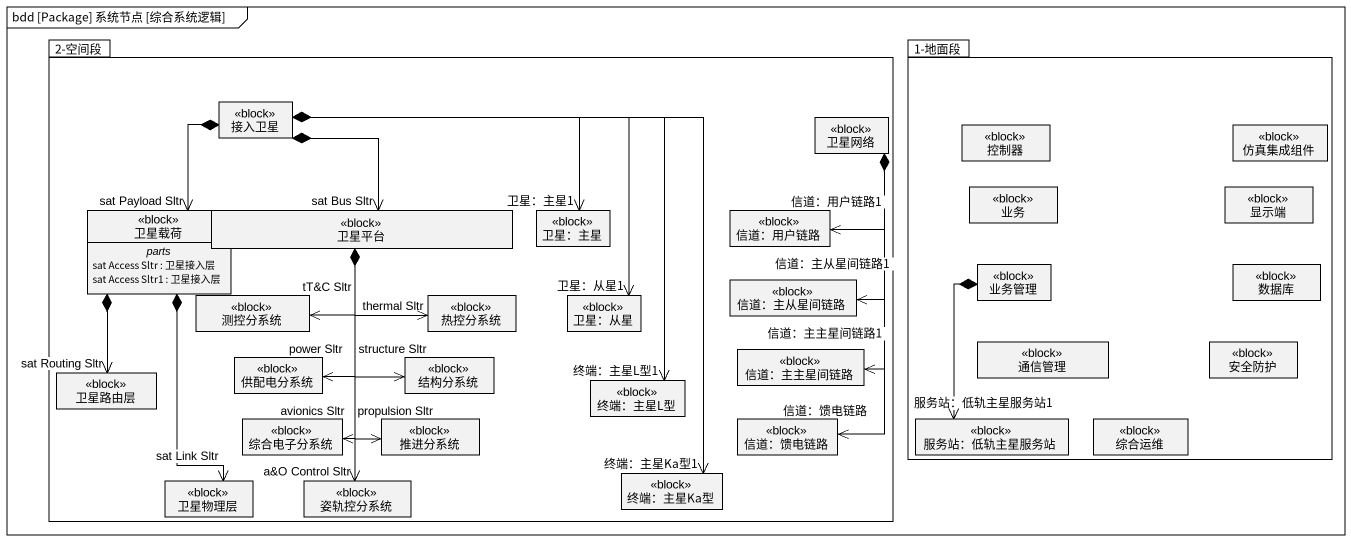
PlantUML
@startuml
mainframe bdd [Package] 系统节点 [综合系统逻辑]
hide circle
hide empty members
package "2-空间段" as p2_空间段 {
  class 接入卫星 <<block>>
  class 卫星网络 <<block>>
  class 卫星载荷 <<block>> {
    -- parts --
    sat Access Sltr : 卫星接入层
    sat Access Sltr1 : 卫星接入层
  }
  class 卫星平台 <<block>>
  class "卫星：主星" as 卫星_主星 <<block>>
  class "信道：用户链路" as 信道_用户链路 <<block>>
  class "信道：主从星间链路" as 信道_主从星间链路 <<block>>
  class 测控分系统 <<block>>
  class 热控分系统 <<block>>
  class "卫星：从星" as 卫星_从星 <<block>>
  class 卫星路由层 <<block>>
  class 供配电分系统 <<block>>
  class 结构分系统 <<block>>
  class "终端：主星L型" as 终端_主星L型 <<block>>
  class "信道：主主星间链路" as 信道_主主星间链路 <<block>>
  class 综合电子分系统 <<block>>
  class 推进分系统 <<block>>
  class "信道：馈电链路" as 信道_馈电链路 <<block>>
  class 卫星物理层 <<block>>
  class 姿轨控分系统 <<block>>
  class "终端：主星Ka型" as 终端_主星Ka型 <<block>>
}
package "1-地面段" as p1_地面段 {
  class 控制器 <<block>>
  class 仿真集成组件 <<block>>
  class 业务 <<block>>
  class 显示端 <<block>>
  class 业务管理 <<block>>
  class 数据库 <<block>>
  class 通信管理 <<block>>
  class 安全防护 <<block>>
  class "服务站：低轨主星服务站" as 服务站_低轨主星服务站 <<block>>
  class 综合运维 <<block>>
}
接入卫星 *--> "sat Payload Sltr" 卫星载荷
接入卫星 *--> "sat Bus Sltr" 卫星平台
接入卫星 *-right-> "卫星：主星1" 卫星_主星
接入卫星 *-right-> "卫星：从星1" 卫星_从星
接入卫星 *--> "终端：主星L型1" 终端_主星L型
接入卫星 *--> "终端：主星Ka型1" 终端_主星Ka型
卫星网络 *--> "信道：用户链路1" 信道_用户链路
卫星网络 *--> "信道：主从星间链路1" 信道_主从星间链路
卫星网络 *--> "信道：主主星间链路1" 信道_主主星间链路
卫星网络 *--> "信道：馈电链路" 信道_馈电链路
卫星载荷 *--> "sat Routing Sltr" 卫星路由层
卫星载荷 *--> "sat Link Sltr" 卫星物理层
卫星平台 *--> "tT&C Sltr" 测控分系统
卫星平台 *--> "thermal Sltr" 热控分系统
卫星平台 *--> "power Sltr" 供配电分系统
卫星平台 *--> "structure Sltr" 结构分系统
卫星平台 *--> "avionics Sltr" 综合电子分系统
卫星平台 *--> "propulsion Sltr" 推进分系统
卫星平台 *--> "a&O Control Sltr" 姿轨控分系统
业务管理 *--> "服务站：低轨主星服务站1" 服务站_低轨主星服务站
@enduml
